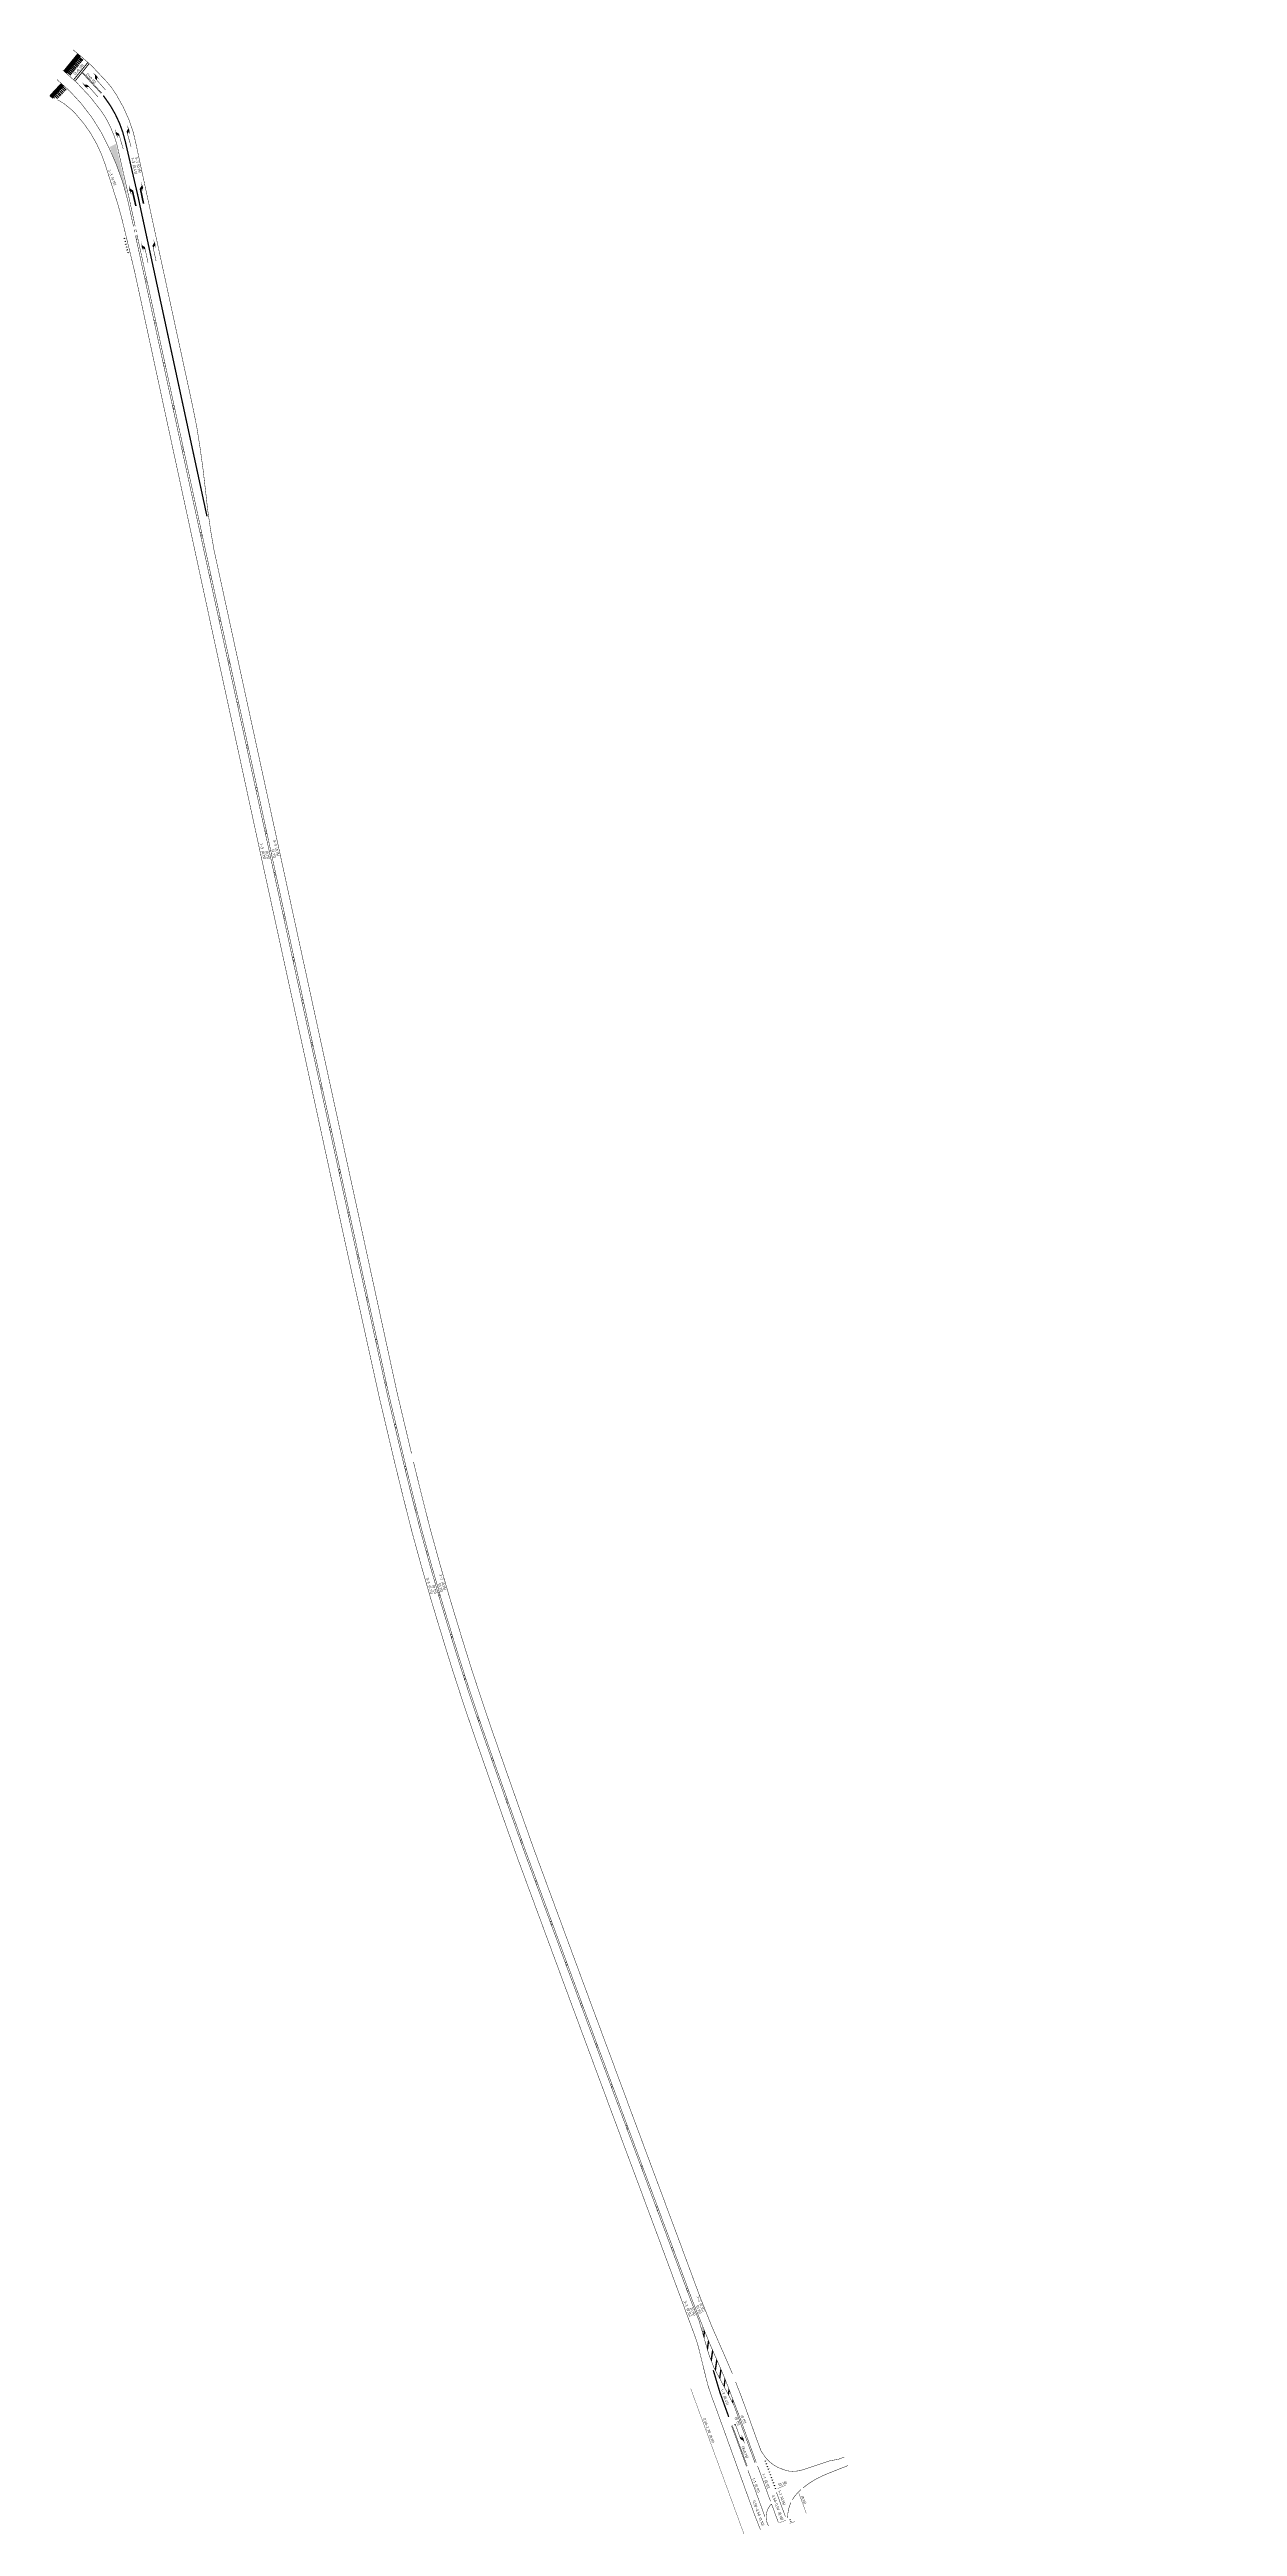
# Model space of a CAD drawing. Extents: x 144329 to 146521, y 457392 to 463356.
# Drawn here: x 144329 to 144738, y 462505 to 463356 of the extents above; entities that cross this region are included whole.
import ezdxf

# ---------------------------------------------------------------- set-up
doc = ezdxf.new("R2010")
doc.units = 0
doc.header["$LTSCALE"] = 4
doc.header["$MEASUREMENT"] = 0
for name, pattern in [('030270', [0.75, 0.0675, -0.6825]), ('050050', [0.25, 0.1175, -0.1325]), ('11', [0.5, 0.25, -0.25]), ('13', [1, 0.25, -0.75]), ('33', [1.5, 0.75, -0.75])]:
    doc.linetypes.add(name, pattern=pattern)
doc.layers.get('0').update_dxf_attribs({"linetype": 'CONTINUOUS'})
for name, color, linetype in [('TM-BORD-TEKST-ROOD', 10, 'CONTINUOUS'), ('TM-BORD-WIT', 255, 'CONTINUOUS'), ('TM-BORD-ZWART', 250, 'CONTINUOUS'), ('TM-L_03-27_10', 7, '030270'), ('TM-L_05-05_10', 7, '050050'), ('TM-L_1-1_15', 7, '11'), ('TM-L_1-3_45', 7, '13'), ('TM-L_3-3_15', 7, '33'), ('TM-L_C_10', 7, 'CONTINUOUS'), ('TM-L_C_15', 7, 'CONTINUOUS'), ('TM-L_C_20', 7, 'CONTINUOUS'), ('TM-L_C_30', 7, 'CONTINUOUS'), ('TM-PIJL', 7, 'CONTINUOUS'), ('TM-SYMBOOL', 7, 'CONTINUOUS'), ('Tm-symbool-lijnen', 7, 'CONTINUOUS'), ('TM-T025TEKST', 7, 'CONTINUOUS'), ('WEGMT04', 3, 'CONTINUOUS')]:
    doc.layers.add(name, color=color, linetype=linetype)
doc.styles.add('ISO', font='ISO')

# ---------------------------------------------------------------- blocks, each defined once
blk = doc.blocks.new('S061')
at = {"color": 0, "linetype": 'Continuous'}
for p, q in [((-0.5, 0), (0.5, 0)), ((0, -0.5), (0, 0.5))]:
    blk.add_line(p, q, dxfattribs=at)

msp = doc.modelspace()

# ---------------------------------------------------------------- hatches: boundary and pattern name
at = {"layer": 'TM-BORD-WIT'}
h = msp.add_hatch(color=256, dxfattribs=at)
edge = h.paths.add_edge_path()
edge.add_arc((144359.18, 463292.41), 0.075, -77.74756, 282.25244)
h = msp.add_hatch(color=256, dxfattribs=at)
edge = h.paths.add_edge_path()
edge.add_arc((144362.33, 463277.76), 0.075, -77.74756, 282.25244)
h = msp.add_hatch(color=256, dxfattribs=at)
edge = h.paths.add_edge_path()
edge.add_arc((144365.5, 463263.35), 0.075, -77.74756, 282.25244)
h = msp.add_hatch(color=256, dxfattribs=at)
edge = h.paths.add_edge_path()
edge.add_arc((144368.67, 463248.75), 0.075, -77.74756, 282.25244)
h = msp.add_hatch(color=256, dxfattribs=at)
edge = h.paths.add_edge_path()
edge.add_arc((144371.84, 463234.14), 0.075, -77.74756, 282.25244)
h = msp.add_hatch(color=256, dxfattribs=at)
edge = h.paths.add_edge_path()
edge.add_arc((144375.02, 463219.54), 0.075, -77.74756, 282.25244)
h = msp.add_hatch(color=256, dxfattribs=at)
edge = h.paths.add_edge_path()
edge.add_arc((144381.36, 463190.33), 0.075, -77.74756, 282.25244)
h = msp.add_hatch(color=256, dxfattribs=at)
edge = h.paths.add_edge_path()
edge.add_arc((144384.54, 463175.72), 0.075, -77.74756, 282.25244)
h = msp.add_hatch(color=256, dxfattribs=at)
edge = h.paths.add_edge_path()
edge.add_arc((144387.71, 463161.12), 0.075, -77.74756, 282.25244)
h = msp.add_hatch(color=256, dxfattribs=at)
edge = h.paths.add_edge_path()
edge.add_arc((144390.88, 463146.51), 0.075, -77.74756, 282.25244)
h = msp.add_hatch(color=256, dxfattribs=at)
edge = h.paths.add_edge_path()
edge.add_arc((144394.06, 463131.91), 0.075, -77.74756, 282.25244)
h = msp.add_hatch(color=256, dxfattribs=at)
edge = h.paths.add_edge_path()
edge.add_arc((144397.23, 463117.3), 0.075, -77.74756, 282.25244)
h = msp.add_hatch(color=256, dxfattribs=at)
edge = h.paths.add_edge_path()
edge.add_arc((144400.4, 463102.7), 0.075, -77.74756, 282.25244)
h = msp.add_hatch(color=256, dxfattribs=at)
edge = h.paths.add_edge_path()
edge.add_arc((144403.58, 463088.09), 0.075, -77.74756, 282.25244)
h = msp.add_hatch(color=256, dxfattribs=at)
edge = h.paths.add_edge_path()
edge.add_arc((144406.75, 463073.49), 0.075, -77.74756, 282.25244)
h = msp.add_hatch(color=256, dxfattribs=at)
edge = h.paths.add_edge_path()
edge.add_arc((144409.92, 463058.88), 0.075, -77.74756, 282.25244)
h = msp.add_hatch(color=256, dxfattribs=at)
edge = h.paths.add_edge_path()
edge.add_arc((144413.1, 463044.28), 0.075, -77.74756, 282.25244)
h = msp.add_hatch(color=256, dxfattribs=at)
edge = h.paths.add_edge_path()
edge.add_arc((144416.27, 463029.67), 0.075, -77.74756, 282.25244)
h = msp.add_hatch(color=256, dxfattribs=at)
edge = h.paths.add_edge_path()
edge.add_arc((144419.44, 463015.07), 0.075, -77.74756, 282.25244)
h = msp.add_hatch(color=256, dxfattribs=at)
edge = h.paths.add_edge_path()
edge.add_arc((144422.62, 463000.46), 0.075, -77.74756, 282.25244)
h = msp.add_hatch(color=256, dxfattribs=at)
edge = h.paths.add_edge_path()
edge.add_arc((144425.79, 462985.86), 0.075, -77.74756, 282.25244)
h = msp.add_hatch(color=256, dxfattribs=at)
edge = h.paths.add_edge_path()
edge.add_arc((144428.96, 462971.25), 0.075, -77.74756, 282.25244)
h = msp.add_hatch(color=256, dxfattribs=at)
edge = h.paths.add_edge_path()
edge.add_arc((144432.13, 462956.65), 0.075, -77.74756, 282.25244)
h = msp.add_hatch(color=256, dxfattribs=at)
edge = h.paths.add_edge_path()
edge.add_arc((144435.31, 462942.04), 0.075, -77.74756, 282.25244)
h = msp.add_hatch(color=256, dxfattribs=at)
edge = h.paths.add_edge_path()
edge.add_arc((144438.48, 462927.44), 0.075, -77.74756, 282.25244)
h = msp.add_hatch(color=256, dxfattribs=at)
edge = h.paths.add_edge_path()
edge.add_arc((144441.65, 462912.83), 0.075, -77.74756, 282.25244)
h = msp.add_hatch(color=256, dxfattribs=at)
edge = h.paths.add_edge_path()
edge.add_arc((144444.83, 462898.23), 0.075, -77.74756, 282.25244)
h = msp.add_hatch(color=256, dxfattribs=at)
edge = h.paths.add_edge_path()
edge.add_arc((144448.19, 462883.67), 0.075, -77.74756, 282.25244)
h = msp.add_hatch(color=256, dxfattribs=at)
edge = h.paths.add_edge_path()
edge.add_arc((144451.66, 462869.13), 0.075, -77.74756, 282.25244)
h = msp.add_hatch(color=256, dxfattribs=at)
edge = h.paths.add_edge_path()
edge.add_arc((144455.25, 462854.62), 0.075, -77.74756, 282.25244)
h = msp.add_hatch(color=256, dxfattribs=at)
edge = h.paths.add_edge_path()
edge.add_arc((144459.06, 462840.17), 0.075, -77.74756, 282.25244)
h = msp.add_hatch(color=256, dxfattribs=at)
edge = h.paths.add_edge_path()
edge.add_arc((144463.15, 462825.8), 0.075, -77.74756, 282.25244)
h = msp.add_hatch(color=256, dxfattribs=at)
edge = h.paths.add_edge_path()
edge.add_arc((144467.46, 462811.49), 0.075, -77.74756, 282.25244)
h = msp.add_hatch(color=256, dxfattribs=at)
edge = h.paths.add_edge_path()
edge.add_arc((144471.93, 462797.22), 0.075, -77.74756, 282.25244)
h = msp.add_hatch(color=256, dxfattribs=at)
edge = h.paths.add_edge_path()
edge.add_arc((144476.62, 462783.03), 0.075, -77.74756, 282.25244)
h = msp.add_hatch(color=256, dxfattribs=at)
edge = h.paths.add_edge_path()
edge.add_arc((144481.52, 462768.91), 0.075, -77.74756, 282.25244)
h = msp.add_hatch(color=256, dxfattribs=at)
edge = h.paths.add_edge_path()
edge.add_arc((144486.47, 462754.81), 0.075, -77.74756, 282.25244)
h = msp.add_hatch(color=256, dxfattribs=at)
edge = h.paths.add_edge_path()
edge.add_arc((144491.46, 462740.72), 0.075, -77.74756, 282.25244)
h = msp.add_hatch(color=256, dxfattribs=at)
edge = h.paths.add_edge_path()
edge.add_arc((144496.59, 462726.69), 0.075, -77.74756, 282.25244)
h = msp.add_hatch(color=256, dxfattribs=at)
edge = h.paths.add_edge_path()
edge.add_arc((144501.77, 462712.67), 0.075, -77.74756, 282.25244)
h = msp.add_hatch(color=256, dxfattribs=at)
edge = h.paths.add_edge_path()
edge.add_arc((144506.96, 462698.65), 0.075, -77.74756, 282.25244)
h = msp.add_hatch(color=256, dxfattribs=at)
edge = h.paths.add_edge_path()
edge.add_arc((144512.14, 462684.63), 0.075, -77.74756, 282.25244)
h = msp.add_hatch(color=256, dxfattribs=at)
edge = h.paths.add_edge_path()
edge.add_arc((144517.34, 462670.62), 0.075, -77.74756, 282.25244)
h = msp.add_hatch(color=256, dxfattribs=at)
edge = h.paths.add_edge_path()
edge.add_arc((144522.55, 462656.61), 0.075, -77.74756, 282.25244)
h = msp.add_hatch(color=256, dxfattribs=at)
edge = h.paths.add_edge_path()
edge.add_arc((144527.76, 462642.6), 0.075, -77.74756, 282.25244)
h = msp.add_hatch(color=256, dxfattribs=at)
edge = h.paths.add_edge_path()
edge.add_arc((144532.98, 462628.6), 0.075, -77.74756, 282.25244)
h = msp.add_hatch(color=256, dxfattribs=at)
edge = h.paths.add_edge_path()
edge.add_arc((144538.2, 462614.59), 0.075, -77.74756, 282.25244)
h = msp.add_hatch(color=256, dxfattribs=at)
edge = h.paths.add_edge_path()
edge.add_arc((144543.42, 462600.59), 0.075, -77.74756, 282.25244)
h = msp.add_hatch(color=256, dxfattribs=at)
edge = h.paths.add_edge_path()
edge.add_arc((144548.61, 462586.57), 0.075, -77.74756, 282.25244)
h = msp.add_hatch(color=256, dxfattribs=at)
edge = h.paths.add_edge_path()
edge.add_arc((144553.8, 462572.93), 0.075, -77.74756, 282.25244)
at = {"layer": 'TM-BORD-ZWART'}
h = msp.add_hatch(color=256, dxfattribs=at)
edge = h.paths.add_edge_path()
edge.add_arc((144359.18, 463292.41), 0.155, -77.74756, 282.25244)
edge = h.paths.add_edge_path(flags=16)
edge.add_arc((144359.18, 463292.41), 0.075, -77.74756, 282.25244)
h = msp.add_hatch(color=256, dxfattribs=at)
edge = h.paths.add_edge_path()
edge.add_arc((144362.33, 463277.76), 0.155, -77.74756, 282.25244)
edge = h.paths.add_edge_path(flags=16)
edge.add_arc((144362.33, 463277.76), 0.075, -77.74756, 282.25244)
h = msp.add_hatch(color=256, dxfattribs=at)
edge = h.paths.add_edge_path()
edge.add_arc((144365.5, 463263.35), 0.155, -77.74756, 282.25244)
edge = h.paths.add_edge_path(flags=16)
edge.add_arc((144365.5, 463263.35), 0.075, -77.74756, 282.25244)
h = msp.add_hatch(color=256, dxfattribs=at)
edge = h.paths.add_edge_path()
edge.add_arc((144368.67, 463248.75), 0.155, -77.74756, 282.25244)
edge = h.paths.add_edge_path(flags=16)
edge.add_arc((144368.67, 463248.75), 0.075, -77.74756, 282.25244)
h = msp.add_hatch(color=256, dxfattribs=at)
edge = h.paths.add_edge_path()
edge.add_arc((144371.84, 463234.14), 0.155, -77.74756, 282.25244)
edge = h.paths.add_edge_path(flags=16)
edge.add_arc((144371.84, 463234.14), 0.075, -77.74756, 282.25244)
h = msp.add_hatch(color=256, dxfattribs=at)
edge = h.paths.add_edge_path()
edge.add_arc((144375.02, 463219.54), 0.155, -77.74756, 282.25244)
edge = h.paths.add_edge_path(flags=16)
edge.add_arc((144375.02, 463219.54), 0.075, -77.74756, 282.25244)
h = msp.add_hatch(color=256, dxfattribs=at)
edge = h.paths.add_edge_path()
edge.add_arc((144381.36, 463190.33), 0.155, -77.74756, 282.25244)
edge = h.paths.add_edge_path(flags=16)
edge.add_arc((144381.36, 463190.33), 0.075, -77.74756, 282.25244)
h = msp.add_hatch(color=256, dxfattribs=at)
edge = h.paths.add_edge_path()
edge.add_arc((144384.54, 463175.72), 0.155, -77.74756, 282.25244)
edge = h.paths.add_edge_path(flags=16)
edge.add_arc((144384.54, 463175.72), 0.075, -77.74756, 282.25244)
h = msp.add_hatch(color=256, dxfattribs=at)
edge = h.paths.add_edge_path()
edge.add_arc((144387.71, 463161.12), 0.155, -77.74756, 282.25244)
edge = h.paths.add_edge_path(flags=16)
edge.add_arc((144387.71, 463161.12), 0.075, -77.74756, 282.25244)
h = msp.add_hatch(color=256, dxfattribs=at)
edge = h.paths.add_edge_path()
edge.add_arc((144390.88, 463146.51), 0.155, -77.74756, 282.25244)
edge = h.paths.add_edge_path(flags=16)
edge.add_arc((144390.88, 463146.51), 0.075, -77.74756, 282.25244)
h = msp.add_hatch(color=256, dxfattribs=at)
edge = h.paths.add_edge_path()
edge.add_arc((144394.06, 463131.91), 0.155, -77.74756, 282.25244)
edge = h.paths.add_edge_path(flags=16)
edge.add_arc((144394.06, 463131.91), 0.075, -77.74756, 282.25244)
h = msp.add_hatch(color=256, dxfattribs=at)
edge = h.paths.add_edge_path()
edge.add_arc((144397.23, 463117.3), 0.155, -77.74756, 282.25244)
edge = h.paths.add_edge_path(flags=16)
edge.add_arc((144397.23, 463117.3), 0.075, -77.74756, 282.25244)
h = msp.add_hatch(color=256, dxfattribs=at)
edge = h.paths.add_edge_path()
edge.add_arc((144400.4, 463102.7), 0.155, -77.74756, 282.25244)
edge = h.paths.add_edge_path(flags=16)
edge.add_arc((144400.4, 463102.7), 0.075, -77.74756, 282.25244)
h = msp.add_hatch(color=256, dxfattribs=at)
edge = h.paths.add_edge_path()
edge.add_arc((144403.58, 463088.09), 0.155, -77.74756, 282.25244)
edge = h.paths.add_edge_path(flags=16)
edge.add_arc((144403.58, 463088.09), 0.075, -77.74756, 282.25244)
h = msp.add_hatch(color=256, dxfattribs=at)
edge = h.paths.add_edge_path()
edge.add_arc((144406.75, 463073.49), 0.155, -77.74756, 282.25244)
edge = h.paths.add_edge_path(flags=16)
edge.add_arc((144406.75, 463073.49), 0.075, -77.74756, 282.25244)
h = msp.add_hatch(color=256, dxfattribs=at)
edge = h.paths.add_edge_path()
edge.add_arc((144409.92, 463058.88), 0.155, -77.74756, 282.25244)
edge = h.paths.add_edge_path(flags=16)
edge.add_arc((144409.92, 463058.88), 0.075, -77.74756, 282.25244)
h = msp.add_hatch(color=256, dxfattribs=at)
edge = h.paths.add_edge_path()
edge.add_arc((144413.1, 463044.28), 0.155, -77.74756, 282.25244)
edge = h.paths.add_edge_path(flags=16)
edge.add_arc((144413.1, 463044.28), 0.075, -77.74756, 282.25244)
h = msp.add_hatch(color=256, dxfattribs=at)
edge = h.paths.add_edge_path()
edge.add_arc((144416.27, 463029.67), 0.155, -77.74756, 282.25244)
edge = h.paths.add_edge_path(flags=16)
edge.add_arc((144416.27, 463029.67), 0.075, -77.74756, 282.25244)
h = msp.add_hatch(color=256, dxfattribs=at)
edge = h.paths.add_edge_path()
edge.add_arc((144419.44, 463015.07), 0.155, -77.74756, 282.25244)
edge = h.paths.add_edge_path(flags=16)
edge.add_arc((144419.44, 463015.07), 0.075, -77.74756, 282.25244)
h = msp.add_hatch(color=256, dxfattribs=at)
edge = h.paths.add_edge_path()
edge.add_arc((144422.62, 463000.46), 0.155, -77.74756, 282.25244)
edge = h.paths.add_edge_path(flags=16)
edge.add_arc((144422.62, 463000.46), 0.075, -77.74756, 282.25244)
h = msp.add_hatch(color=256, dxfattribs=at)
edge = h.paths.add_edge_path()
edge.add_arc((144425.79, 462985.86), 0.155, -77.74756, 282.25244)
edge = h.paths.add_edge_path(flags=16)
edge.add_arc((144425.79, 462985.86), 0.075, -77.74756, 282.25244)
h = msp.add_hatch(color=256, dxfattribs=at)
edge = h.paths.add_edge_path()
edge.add_arc((144428.96, 462971.25), 0.155, -77.74756, 282.25244)
edge = h.paths.add_edge_path(flags=16)
edge.add_arc((144428.96, 462971.25), 0.075, -77.74756, 282.25244)
h = msp.add_hatch(color=256, dxfattribs=at)
edge = h.paths.add_edge_path()
edge.add_arc((144432.13, 462956.65), 0.155, -77.74756, 282.25244)
edge = h.paths.add_edge_path(flags=16)
edge.add_arc((144432.13, 462956.65), 0.075, -77.74756, 282.25244)
h = msp.add_hatch(color=256, dxfattribs=at)
edge = h.paths.add_edge_path()
edge.add_arc((144435.31, 462942.04), 0.155, -77.74756, 282.25244)
edge = h.paths.add_edge_path(flags=16)
edge.add_arc((144435.31, 462942.04), 0.075, -77.74756, 282.25244)
h = msp.add_hatch(color=256, dxfattribs=at)
edge = h.paths.add_edge_path()
edge.add_arc((144438.48, 462927.44), 0.155, -77.74756, 282.25244)
edge = h.paths.add_edge_path(flags=16)
edge.add_arc((144438.48, 462927.44), 0.075, -77.74756, 282.25244)
h = msp.add_hatch(color=256, dxfattribs=at)
edge = h.paths.add_edge_path()
edge.add_arc((144441.65, 462912.83), 0.155, -77.74756, 282.25244)
edge = h.paths.add_edge_path(flags=16)
edge.add_arc((144441.65, 462912.83), 0.075, -77.74756, 282.25244)
h = msp.add_hatch(color=256, dxfattribs=at)
edge = h.paths.add_edge_path()
edge.add_arc((144444.83, 462898.23), 0.155, -77.74756, 282.25244)
edge = h.paths.add_edge_path(flags=16)
edge.add_arc((144444.83, 462898.23), 0.075, -77.74756, 282.25244)
h = msp.add_hatch(color=256, dxfattribs=at)
edge = h.paths.add_edge_path()
edge.add_arc((144448.19, 462883.67), 0.155, -77.74756, 282.25244)
edge = h.paths.add_edge_path(flags=16)
edge.add_arc((144448.19, 462883.67), 0.075, -77.74756, 282.25244)
h = msp.add_hatch(color=256, dxfattribs=at)
edge = h.paths.add_edge_path()
edge.add_arc((144451.66, 462869.13), 0.155, -77.74756, 282.25244)
edge = h.paths.add_edge_path(flags=16)
edge.add_arc((144451.66, 462869.13), 0.075, -77.74756, 282.25244)
h = msp.add_hatch(color=256, dxfattribs=at)
edge = h.paths.add_edge_path()
edge.add_arc((144455.25, 462854.62), 0.155, -77.74756, 282.25244)
edge = h.paths.add_edge_path(flags=16)
edge.add_arc((144455.25, 462854.62), 0.075, -77.74756, 282.25244)
h = msp.add_hatch(color=256, dxfattribs=at)
edge = h.paths.add_edge_path()
edge.add_arc((144459.06, 462840.17), 0.155, -77.74756, 282.25244)
edge = h.paths.add_edge_path(flags=16)
edge.add_arc((144459.06, 462840.17), 0.075, -77.74756, 282.25244)
h = msp.add_hatch(color=256, dxfattribs=at)
edge = h.paths.add_edge_path()
edge.add_arc((144463.15, 462825.8), 0.155, -77.74756, 282.25244)
edge = h.paths.add_edge_path(flags=16)
edge.add_arc((144463.15, 462825.8), 0.075, -77.74756, 282.25244)
h = msp.add_hatch(color=256, dxfattribs=at)
edge = h.paths.add_edge_path()
edge.add_arc((144467.46, 462811.49), 0.155, -77.74756, 282.25244)
edge = h.paths.add_edge_path(flags=16)
edge.add_arc((144467.46, 462811.49), 0.075, -77.74756, 282.25244)
h = msp.add_hatch(color=256, dxfattribs=at)
edge = h.paths.add_edge_path()
edge.add_arc((144471.93, 462797.22), 0.155, -77.74756, 282.25244)
edge = h.paths.add_edge_path(flags=16)
edge.add_arc((144471.93, 462797.22), 0.075, -77.74756, 282.25244)
h = msp.add_hatch(color=256, dxfattribs=at)
edge = h.paths.add_edge_path()
edge.add_arc((144476.62, 462783.03), 0.155, -77.74756, 282.25244)
edge = h.paths.add_edge_path(flags=16)
edge.add_arc((144476.62, 462783.03), 0.075, -77.74756, 282.25244)
h = msp.add_hatch(color=256, dxfattribs=at)
edge = h.paths.add_edge_path()
edge.add_arc((144481.52, 462768.91), 0.155, -77.74756, 282.25244)
edge = h.paths.add_edge_path(flags=16)
edge.add_arc((144481.52, 462768.91), 0.075, -77.74756, 282.25244)
h = msp.add_hatch(color=256, dxfattribs=at)
edge = h.paths.add_edge_path()
edge.add_arc((144486.47, 462754.81), 0.155, -77.74756, 282.25244)
edge = h.paths.add_edge_path(flags=16)
edge.add_arc((144486.47, 462754.81), 0.075, -77.74756, 282.25244)
h = msp.add_hatch(color=256, dxfattribs=at)
edge = h.paths.add_edge_path()
edge.add_arc((144491.46, 462740.72), 0.155, -77.74756, 282.25244)
edge = h.paths.add_edge_path(flags=16)
edge.add_arc((144491.46, 462740.72), 0.075, -77.74756, 282.25244)
h = msp.add_hatch(color=256, dxfattribs=at)
edge = h.paths.add_edge_path()
edge.add_arc((144496.59, 462726.69), 0.155, -77.74756, 282.25244)
edge = h.paths.add_edge_path(flags=16)
edge.add_arc((144496.59, 462726.69), 0.075, -77.74756, 282.25244)
h = msp.add_hatch(color=256, dxfattribs=at)
edge = h.paths.add_edge_path()
edge.add_arc((144501.77, 462712.67), 0.155, -77.74756, 282.25244)
edge = h.paths.add_edge_path(flags=16)
edge.add_arc((144501.77, 462712.67), 0.075, -77.74756, 282.25244)
h = msp.add_hatch(color=256, dxfattribs=at)
edge = h.paths.add_edge_path()
edge.add_arc((144506.96, 462698.65), 0.155, -77.74756, 282.25244)
edge = h.paths.add_edge_path(flags=16)
edge.add_arc((144506.96, 462698.65), 0.075, -77.74756, 282.25244)
h = msp.add_hatch(color=256, dxfattribs=at)
edge = h.paths.add_edge_path()
edge.add_arc((144512.14, 462684.63), 0.155, -77.74756, 282.25244)
edge = h.paths.add_edge_path(flags=16)
edge.add_arc((144512.14, 462684.63), 0.075, -77.74756, 282.25244)
h = msp.add_hatch(color=256, dxfattribs=at)
edge = h.paths.add_edge_path()
edge.add_arc((144517.34, 462670.62), 0.155, -77.74756, 282.25244)
edge = h.paths.add_edge_path(flags=16)
edge.add_arc((144517.34, 462670.62), 0.075, -77.74756, 282.25244)
h = msp.add_hatch(color=256, dxfattribs=at)
edge = h.paths.add_edge_path()
edge.add_arc((144522.55, 462656.61), 0.155, -77.74756, 282.25244)
edge = h.paths.add_edge_path(flags=16)
edge.add_arc((144522.55, 462656.61), 0.075, -77.74756, 282.25244)
h = msp.add_hatch(color=256, dxfattribs=at)
edge = h.paths.add_edge_path()
edge.add_arc((144527.76, 462642.6), 0.155, -77.74756, 282.25244)
edge = h.paths.add_edge_path(flags=16)
edge.add_arc((144527.76, 462642.6), 0.075, -77.74756, 282.25244)
h = msp.add_hatch(color=256, dxfattribs=at)
edge = h.paths.add_edge_path()
edge.add_arc((144532.98, 462628.6), 0.155, -77.74756, 282.25244)
edge = h.paths.add_edge_path(flags=16)
edge.add_arc((144532.98, 462628.6), 0.075, -77.74756, 282.25244)
h = msp.add_hatch(color=256, dxfattribs=at)
edge = h.paths.add_edge_path()
edge.add_arc((144538.2, 462614.59), 0.155, -77.74756, 282.25244)
edge = h.paths.add_edge_path(flags=16)
edge.add_arc((144538.2, 462614.59), 0.075, -77.74756, 282.25244)
h = msp.add_hatch(color=256, dxfattribs=at)
edge = h.paths.add_edge_path()
edge.add_arc((144543.42, 462600.59), 0.155, -77.74756, 282.25244)
edge = h.paths.add_edge_path(flags=16)
edge.add_arc((144543.42, 462600.59), 0.075, -77.74756, 282.25244)
h = msp.add_hatch(color=256, dxfattribs=at)
edge = h.paths.add_edge_path()
edge.add_arc((144548.61, 462586.57), 0.155, -77.74756, 282.25244)
edge = h.paths.add_edge_path(flags=16)
edge.add_arc((144548.61, 462586.57), 0.075, -77.74756, 282.25244)
h = msp.add_hatch(color=256, dxfattribs=at)
edge = h.paths.add_edge_path()
edge.add_arc((144553.8, 462572.93), 0.155, -77.74756, 282.25244)
edge = h.paths.add_edge_path(flags=16)
edge.add_arc((144553.8, 462572.93), 0.075, -77.74756, 282.25244)
at = {"layer": 'TM-PIJL'}
for points in [[(144345.88, 463340.17), (144342.83, 463343.61), (144341.98, 463343.66), (144342.78, 463342.76), (144341.42, 463343.83), (144340.45, 463345.38), (144341.32, 463344.41), (144342.38, 463344.34), (144346, 463340.27)], [(144348.64, 463342.62), (144345.59, 463346.06), (144345.65, 463346.91), (144346.44, 463346.01), (144345.54, 463347.48), (144344.12, 463348.63), (144344.98, 463347.66), (144344.92, 463346.6), (144348.53, 463342.52)], [(144354.58, 463322.3), (144353.29, 463326.72), (144352.54, 463327.12), (144352.88, 463325.97), (144352.11, 463327.52), (144351.9, 463329.33), (144352.26, 463328.08), (144353.19, 463327.57), (144354.73, 463322.34)], [(144357.43, 463323.1), (144356.19, 463327.53), (144356.6, 463328.27), (144356.93, 463327.12), (144356.76, 463328.84), (144355.98, 463330.49), (144356.33, 463329.24), (144355.81, 463328.31), (144357.29, 463323.06)], [(144358.89, 463302.78), (144357.91, 463307.27), (144357.2, 463307.73), (144357.45, 463306.56), (144356.8, 463308.16), (144356.71, 463309.98), (144356.99, 463308.71), (144357.88, 463308.14), (144359.04, 463302.81)], [(144358.93, 463302.74), (144357.95, 463307.24), (144357.24, 463307.7), (144357.5, 463306.53), (144356.84, 463308.12), (144356.75, 463309.95), (144357.03, 463308.68), (144357.92, 463308.1), (144359.08, 463302.77)], [(144361.75, 463303.54), (144360.78, 463308.03), (144361.24, 463308.75), (144361.49, 463307.57), (144361.43, 463309.3), (144360.75, 463310.99), (144361.03, 463309.72), (144360.45, 463308.83), (144361.6, 463303.5)], [(144361.77, 463303.51), (144360.8, 463308.01), (144361.26, 463308.72), (144361.51, 463307.55), (144361.45, 463309.27), (144360.77, 463310.97), (144361.05, 463309.7), (144360.47, 463308.81), (144361.63, 463303.48)], [(144363.12, 463283.2), (144362.15, 463287.69), (144361.43, 463288.15), (144361.69, 463286.98), (144361.03, 463288.58), (144360.94, 463290.4), (144361.22, 463289.13), (144362.11, 463288.56), (144363.27, 463283.23)], [(144366.02, 463283.83), (144365.05, 463288.33), (144365.51, 463289.04), (144365.76, 463287.87), (144365.69, 463289.59), (144365.02, 463291.29), (144365.29, 463290.02), (144364.72, 463289.13), (144365.87, 463283.8)], [(144565.27, 462539.84), (144566.85, 462535.52), (144567.62, 462535.16), (144567.21, 462536.29), (144568.08, 462534.79), (144568.41, 462533), (144567.97, 462534.22), (144567.01, 462534.67), (144565.13, 462539.79)]]:
    msp.add_hatch(color=256, dxfattribs=at).paths.add_polyline_path(points)
at = {"layer": 'TM-SYMBOOL'}
h = msp.add_hatch(color=256, dxfattribs=at)
edge = h.paths.add_edge_path()
edge.add_line((144356.27, 463305.78), (144352.13, 463324.01))
edge.add_line((144352.13, 463324.01), (144349.98, 463322.98))
edge.add_arc((144264.12, 463281.79), 95.23, 14.58893, 25.62451, ccw=False)
for points in [[(144355.39, 463291.3), (144355.27, 463291.79), (144354.68, 463291.39)], [(144355.62, 463290.33), (144355.51, 463290.82), (144354.92, 463290.42)], [(144355.86, 463289.36), (144355.74, 463289.85), (144355.15, 463289.45)], [(144356.09, 463288.39), (144355.98, 463288.87), (144355.39, 463288.47)], [(144356.33, 463287.41), (144356.21, 463287.9), (144355.62, 463287.5)], [(144356.56, 463286.44), (144356.45, 463286.93), (144355.86, 463286.53)], [(144554.78, 462571.54), (144554.37, 462572.54), (144554.18, 462570.46), (144554.56, 462569.14)], [(144556.2, 462568.08), (144555.83, 462568.98), (144555.42, 462566.22), (144555.75, 462565.07)], [(144557.62, 462564.8), (144557.24, 462565.66), (144556.72, 462562.22), (144557.09, 462561.29)], [(144559.04, 462561.54), (144558.67, 462562.4), (144558.13, 462558.79), (144558.52, 462558.06)], [(144560.47, 462558.26), (144560.1, 462559.14), (144559.63, 462556), (144559.66, 462555.93), (144560.02, 462555.25)], [(144561.88, 462554.87), (144561.55, 462555.73), (144561.52, 462555.81), (144561.12, 462553.15), (144561.24, 462552.93), (144561.52, 462552.41)], [(144563.26, 462551.31), (144563.09, 462551.76), (144562.9, 462552.25), (144562.62, 462550.38), (144562.9, 462549.87), (144563.01, 462549.64)], [(144564.6, 462547.8), (144564.24, 462548.75), (144564.07, 462547.6), (144564.46, 462546.84)], [(144575.24, 462527.34), (144575.41, 462526.87), (144575.95, 462527.33)], [(144575.59, 462526.4), (144575.76, 462525.93), (144576.3, 462526.4)], [(144575.93, 462525.46), (144576.11, 462524.99), (144576.65, 462525.46)], [(144576.28, 462524.52), (144576.45, 462524.05), (144576.99, 462524.52)], [(144576.63, 462523.59), (144576.8, 462523.12), (144577.34, 462523.58)], [(144576.97, 462522.65), (144577.15, 462522.18), (144577.69, 462522.64)], [(144577.32, 462521.71), (144577.49, 462521.24), (144578.03, 462521.71)], [(144577.67, 462520.77), (144577.84, 462520.3), (144578.38, 462520.77)], [(144578.01, 462519.83), (144578.19, 462519.36), (144578.72, 462519.83)], [(144578.36, 462518.9), (144578.53, 462518.43), (144579.07, 462518.89)], [(144578.7, 462517.96), (144578.88, 462517.49), (144579.42, 462517.95)], [(144583.99, 462506.75), (144583.86, 462507.23), (144584.37, 462507.12)], [(144584.18, 462506.05), (144584.05, 462506.53), (144584.56, 462506.41)]]:
    msp.add_hatch(color=256, dxfattribs=at).paths.add_polyline_path(points)

# ---------------------------------------------------------------- linework, layer by layer
at = {"layer": 'TM-L_03-27_10', "const_width": 0.1, "flags": 128}
msp.add_lwpolyline([(144737.89, 462077.43, 0.031823), (144722.85, 462104.35), (144695.72, 462150.35, -0.100662), (144691.65, 462160.5, -0.03144), (144689.74, 462180.58, 0.10701), (144687.57, 462192.72), (144681.44, 462207.85, 0.02372), (144678.55, 462214.05, -0.029711), (144675.62, 462220.24), (144669.88, 462234.47), (144664.33, 462248.31), (144663.33, 462250.81), (144657.67, 462265.07), (144648.67, 462287.63), (144640.18, 462309.32), (144628.97, 462339.55), (144619.97, 462364.01), (144578.92, 462476.12, 0.033202), (144575.37, 462484.12, -0.033202), (144571.83, 462492.12), (144549.89, 462552.05)], format="xyb", dxfattribs=at)
at = {"layer": 'TM-L_05-05_10', "const_width": 0.1, "flags": 128}
msp.add_lwpolyline([(144580.31, 462505.95), (144582.64, 462506.85)], dxfattribs=at)
at = {"layer": 'TM-L_1-1_15', "const_width": 0.15, "flags": 128}
for points in [[(144575.42, 462508), (144569.56, 462523.96)], [(144572.86, 462525.51), (144577.34, 462513.3)], [(144582.45, 462508.06), (144579.32, 462516.49)]]:
    msp.add_lwpolyline(points, dxfattribs=at)
msp.add_lwpolyline([(144587.79, 462517.35, 0.076112), (144584.77, 462513.82)], format="xyb", dxfattribs=at)
at = {"layer": 'TM-L_1-3_45', "const_width": 0.45, "flags": 128}
msp.add_lwpolyline([(144383.49, 463195.97), (144383.26, 463196.91), (144382.63, 463199.87), (144360.57, 463302.11), (144360.43, 463302.8), (144359.8, 463305.75), (144359.58, 463306.72), (144355.39, 463324.8, 0.107254), (144348.4, 463339.84), (144347.8, 463340.66)], format="xyb", dxfattribs=at)
msp.add_lwpolyline([(144562.95, 462542.35), (144559.91, 462550.77), (144557.64, 462558.39)], dxfattribs=at)
at = {"layer": 'TM-L_3-3_15', "const_width": 0.15, "flags": 128}
for points in [[(144337.38, 463356.42), (144339.66, 463354.54), (144341.96, 463352.53, -0.037359), (144345.44, 463349.16), (144348.89, 463345.51, -0.052534), (144352.4, 463340.75, -0.067627), (144358.09, 463328.11), (144358.43, 463326.74), (144359.1, 463323.79), (144362.84, 463306.42), (144378.18, 463235.48), (144378.85, 463232.28), (144379.45, 463229.27), (144380.03, 463226.24, -0.015225), (144382.92, 463205.26, 0.022161), (144385.9, 463184.34), (144448.42, 462896.65), (144449.08, 462893.7), (144453.84, 462873.65)], [(144573.83, 462503.61), (144571.7, 462509.05), (144558.71, 462544.96), (144556.96, 462549.69), (144555.92, 462552.79), (144555.19, 462555.57), (144552.57, 462566.18, 0.024543), (144551.24, 462570.36), (144538.33, 462605.14), (144538.16, 462605.6), (144536.95, 462608.85), (144525.86, 462638.58), (144511.88, 462676.19), (144510.62, 462679.59), (144509.83, 462681.69), (144509.52, 462682.54), (144509.44, 462682.75), (144507.91, 462686.9), (144506.96, 462689.46), (144490.03, 462735.26, -0.001922), (144475.38, 462776.83, -0.004982), (144469.58, 462794.14, -0.00096), (144468.5, 462797.48, -0.003404), (144464.79, 462809.38, -0.009817), (144454.07, 462846.39, -0.006249), (144444.93, 462883.75), (144443.24, 462890.87), (144442.81, 462892.66), (144442.16, 462895.62), (144431.12, 462945.69), (144417.07, 463010.44), (144401.63, 463081.14), (144388.91, 463139.79), (144388.26, 463142.78), (144387.6, 463145.76), (144386.96, 463148.76), (144358.55, 463280.29), (144354.18, 463298.36), (144353.38, 463301.25), (144352.71, 463303.66), (144348.5, 463316.84, 0.083115), (144341.31, 463330.8), (144339.08, 463333.42, 0.040356), (144337.03, 463335.66), (144334.37, 463337.85), (144332.08, 463339.22)], [(144574.09, 462530.6), (144573.05, 462533.36), (144571.98, 462536.28), (144570.07, 462541.64, 0.012289), (144565.31, 462554.39)]]:
    msp.add_lwpolyline(points, format="xyb", dxfattribs=at)
msp.add_lwpolyline([(144362.22, 463309.36), (144362.21, 463309.39)], dxfattribs=at)
at = {"layer": 'TM-L_3-3_15', "color": 1, "const_width": 0.15, "flags": 128}
msp.add_lwpolyline([(144454.52, 462870.73, 0.003821), (144460.19, 462848, 0.009813), (144470.84, 462811.24, 0.003409), (144474.53, 462799.41, 0.00096), (144475.61, 462796.09, 0.004981), (144481.36, 462778.91, 0.00192), (144495.98, 462737.43), (144512.9, 462691.66), (144513.85, 462689.1), (144515.38, 462684.95), (144515.46, 462684.74), (144515.77, 462683.9), (144516.55, 462681.79), (144517.82, 462678.39), (144531.79, 462640.79), (144542.88, 462611.06), (144544.1, 462607.81), (144544.27, 462607.35), (144553.13, 462583.46), (144557.07, 462573.61), (144559.23, 462568.67), (144560.95, 462564.74), (144562.67, 462560.81), (144564.22, 462557.19)], format="xyb", dxfattribs=at)
at = {"layer": 'TM-L_C_10', "const_width": 0.1, "flags": 128}
for points in [[(144579.78, 462517.75), (144582.59, 462518.85)], [(144589.61, 462509.23), (144587.52, 462514.93), (144587.04, 462516.23)], [(144583.88, 462505.72), (144585.76, 462506.42)]]:
    msp.add_lwpolyline(points, dxfattribs=at)
at = {"layer": 'TM-L_C_15', "const_width": 0.15, "flags": 128}
for points in [[(144358.14, 463295.92), (144356.21, 463304.66, 0.053218), (144349.66, 463322.95, 0.114567), (144331.85, 463346.19)], [(144358.71, 463295.98), (144356.82, 463304.81), (144352.47, 463323.9, 0.080764), (144347.26, 463335.16, 0.064314), (144333.8, 463349.48)], [(144554.18, 462570.46), (144552.71, 462575.54), (144549.96, 462582.24), (144541.08, 462606.16), (144540.91, 462606.62), (144539.7, 462609.87), (144528.61, 462639.6), (144514.63, 462677.21), (144513.37, 462680.61), (144512.58, 462682.72), (144512.27, 462683.56), (144512.19, 462683.77), (144510.66, 462687.92), (144509.71, 462690.48), (144492.79, 462736.26, -0.001921), (144478.15, 462777.8, -0.004982), (144472.37, 462795.04, -0.00096), (144471.3, 462798.37, -0.003406), (144467.59, 462810.24, -0.009815), (144456.9, 462847.14, -0.003824), (144451.21, 462869.93, 0.003824)], [(144451.7, 462870.05, 0.003823), (144457.39, 462847.26, 0.009815), (144468.07, 462810.39, 0.003407), (144471.77, 462798.53, 0.00096), (144472.85, 462795.19, 0.004982), (144478.62, 462777.96, 0.001921), (144493.26, 462736.44), (144510.18, 462690.65), (144511.13, 462688.09), (144512.66, 462683.95), (144512.74, 462683.73), (144513.05, 462682.89), (144513.84, 462680.78), (144515.1, 462677.38), (144529.07, 462639.78), (144540.17, 462610.05), (144541.38, 462606.8), (144541.55, 462606.34), (144550.43, 462582.42), (144554.37, 462572.54)], [(144602.74, 462528.58), (144600.48, 462527.74), (144597.9, 462527.33), (144588.67, 462524.26, -0.134962), (144582.83, 462523.89), (144580.49, 462524.73, -0.134379), (144575.38, 462528.71), (144574.09, 462530.6)], [(144603.95, 462525.63), (144597.14, 462522.93, 0.081302), (144588.51, 462517.97)], [(144580.02, 462506.06), (144577.65, 462512.47, 0.32804), (144576.62, 462504.86)], [(144584.34, 462512.97, 0.110936), (144583.22, 462507.71)]]:
    msp.add_lwpolyline(points, format="xyb", dxfattribs=at)
for points in [[(144347.09, 463341.34), (144340.55, 463348.44)], [(144340.72, 463348.65), (144347.28, 463341.53)], [(144358.21, 463295.57), (144358.14, 463295.91)], [(144358.64, 463293.61), (144358.43, 463294.59)], [(144358.78, 463295.69), (144358.71, 463295.98)], [(144359.2, 463293.73), (144358.99, 463294.71)], [(144445.84, 462892.47), (144445.16, 462895.53), (144358.85, 463292.63)], [(144446.33, 462892.64), (144445.4, 462896.82), (144359.41, 463292.76)], [(144451.21, 462869.93), (144445.84, 462892.47)], [(144446.33, 462892.64), (144451.7, 462870.05)], [(144554.18, 462570.46), (144556.16, 462563.66), (144557.91, 462559.2), (144559.66, 462555.93), (144561.24, 462552.93), (144562.9, 462549.87), (144564.81, 462546.15)], [(144566.67, 462542.37), (144563.09, 462551.76), (144561.55, 462555.73), (144559.9, 462559.61), (144558.17, 462563.52), (144556.44, 462567.49), (144554.37, 462572.54)], [(144564.81, 462546.15), (144572.01, 462526.49)], [(144569.04, 462525.36), (144563.9, 462539.34)], [(144569.3, 462525.46), (144564.16, 462539.44)], [(144566.67, 462542.37), (144572.43, 462526.64)]]:
    msp.add_lwpolyline(points, dxfattribs=at)
at = {"layer": 'TM-L_C_20', "const_width": 0.2}
for points in [[(144334.27, 463349.32), (144338.93, 463355.04)], [(144329.41, 463340.69), (144333.2, 463344.76)]]:
    msp.add_lwpolyline(points, dxfattribs=at)
at = {"layer": 'TM-L_C_30', "const_width": 0.3, "flags": 128}
for points in [[(144337.69, 463346.19), (144342.46, 463352.01)], [(144342.9, 463351.59), (144338.17, 463345.74)]]:
    msp.add_lwpolyline(points, dxfattribs=at)
at = {"layer": 'Tm-symbool-lijnen'}
for p, q in [((144338.14, 463353.92), (144339.1, 463353.13)), ((144338.33, 463354.15), (144340.42, 463352.45)), ((144338.52, 463354.38), (144339.49, 463353.59)), ((144338.71, 463354.61), (144340.79, 463352.88)), ((144338.9, 463354.85), (144339.86, 463354.04)), ((144334.38, 463349.3), (144335.35, 463348.51)), ((144334.57, 463349.53), (144336.65, 463347.8)), ((144334.75, 463349.75), (144335.71, 463348.97)), ((144334.94, 463349.99), (144337.01, 463348.29)), ((144335.13, 463350.22), (144336.09, 463349.43)), ((144335.32, 463350.45), (144337.4, 463348.75)), ((144335.5, 463350.69), (144336.47, 463349.9)), ((144335.69, 463350.92), (144337.77, 463349.19)), ((144335.87, 463351.14), (144336.83, 463350.36)), ((144336.06, 463351.37), (144338.14, 463349.68)), ((144336.25, 463351.6), (144337.21, 463350.82)), ((144336.44, 463351.84), (144338.52, 463350.14)), ((144336.63, 463352.07), (144337.6, 463351.28)), ((144336.82, 463352.3), (144338.91, 463350.6)), ((144337.01, 463352.53), (144337.98, 463351.74)), ((144337.2, 463352.77), (144339.28, 463351.04)), ((144337.38, 463352.99), (144338.34, 463352.21)), ((144337.57, 463353.22), (144339.64, 463351.53)), ((144337.76, 463353.45), (144338.72, 463352.67)), ((144337.95, 463353.68), (144340.03, 463351.99)), ((144329.56, 463340.71), (144330.48, 463339.86)), ((144329.77, 463340.93), (144330.97, 463339.79)), ((144329.96, 463341.14), (144330.87, 463340.29)), ((144330.17, 463341.36), (144332.02, 463339.63)), ((144330.37, 463341.58), (144331.28, 463340.73)), ((144330.58, 463341.8), (144332.54, 463339.96)), ((144330.78, 463342.02), (144331.69, 463341.17)), ((144330.98, 463342.24), (144332.96, 463340.4)), ((144331.19, 463342.45), (144332.1, 463341.6)), ((144331.39, 463342.67), (144333.35, 463340.81)), ((144331.59, 463342.88), (144332.49, 463342.04)), ((144331.79, 463343.1), (144333.75, 463341.28)), ((144332, 463343.32), (144332.9, 463342.47)), ((144332.2, 463343.54), (144334.17, 463341.71)), ((144332.41, 463343.76), (144333.32, 463342.91)), ((144332.61, 463343.98), (144334.58, 463342.14)), ((144332.81, 463344.2), (144333.73, 463343.35)), ((144333.02, 463344.42), (144334.98, 463342.55)), ((144333.22, 463344.64), (144334.13, 463343.77))]:
    msp.add_line(p, q, dxfattribs=at)
at = {"layer": 'WEGMT04', "lineweight": 35, "flags": 128}
for points in [[(144356.77, 463308.28), (144357.87, 463307.81), (144358.96, 463302.79)], [(144361.68, 463303.52), (144360.58, 463308.53), (144361.42, 463309.33)]]:
    msp.add_lwpolyline(points, dxfattribs=at)

# ---------------------------------------------------------------- block references
at = {"layer": 'WEGMT04', "lineweight": 35, "xscale": 0.2, "yscale": 0.2, "zscale": 0.2}
msp.add_blockref('S061', (144565.2, 462539.81), dxfattribs=at)

# ---------------------------------------------------------------- texts
at = {"layer": 'TM-BORD-TEKST-ROOD', "style": 'ISO'}
for p in [(144359.06, 463291.81), (144362.2, 463277.17), (144365.37, 463262.76), (144368.54, 463248.15), (144371.72, 463233.55), (144374.89, 463218.94), (144381.24, 463189.74), (144384.41, 463175.13), (144387.58, 463160.53), (144390.76, 463145.92), (144393.93, 463131.32), (144397.1, 463116.71), (144400.28, 463102.11), (144403.45, 463087.5), (144406.62, 463072.9), (144409.8, 463058.29), (144412.97, 463043.69), (144416.14, 463029.08), (144419.31, 463014.48), (144422.49, 462999.87), (144425.66, 462985.27), (144428.83, 462970.66), (144432.01, 462956.06), (144435.18, 462941.45), (144438.35, 462926.85), (144441.53, 462912.24), (144444.7, 462897.64), (144448.07, 462883.07), (144451.54, 462868.54), (144455.12, 462854.03), (144458.93, 462839.58), (144463.02, 462825.2), (144467.34, 462810.89), (144471.8, 462796.63), (144476.49, 462782.44), (144481.39, 462768.32), (144486.34, 462754.22), (144491.34, 462740.13), (144496.47, 462726.09), (144501.65, 462712.08), (144506.83, 462698.06), (144512.01, 462684.04), (144517.22, 462670.03), (144522.42, 462656.02), (144527.63, 462642.01), (144532.85, 462628.01), (144538.08, 462614), (144543.29, 462600), (144548.48, 462585.98), (144553.68, 462572.34)]:
    msp.add_attdef('GR', p, 'GR', height=0.5, rotation=282.25244, dxfattribs=at)
at = {"layer": 'TM-T025TEKST', "style": 'ISO'}
for s, rotation, p in [('(3x0,30)', 49.50321, (144338.19, 463347.59)), ('(3x0,15)', 312.56024, (144341.74, 463347.88)), ('3-3 (0,15)', 291.64308, (144349.42, 463314.99)), ('1-3 (0,45)', 282.4771, (144357.38, 463319.19)), ('3-3 (0,15)', 283.12204, (144358.64, 463319.51)), ('3-3 (0,15)', 282.73652, (144401.61, 463083.51)), ('(0,15)', 282.73652, (144405.65, 463081.37)), ('3-3 (0,15)', 282.73652, (144406.27, 463084.59)), ('(0,15)', 282.73652, (144403.52, 463080.87)), ('3-3 (0,15)', 285.25257, (144458.88, 462830.84)), ('(0,15)', 285.25257, (144460.9, 462828.29)), ('(0,15)', 285.25257, (144462.93, 462828.85)), ('3-3 (0,15)', 285.25257, (144463.41, 462832.09)), ('3-3 (0,15)', 290.21927, (144547.42, 462582.14)), ('(0,15)', 290.21927, (144549.66, 462579.77)), ('(0,15)', 290.21927, (144551.7, 462580.54)), ('3-3 (0,15)', 290.21927, (144551.9, 462583.81)), ('1-3 (0,45)', 289.94238, (144560.19, 462551.79)), ('0,30-2,70 (0,10)', 289.94238, (144554.07, 462541.82)), ('(0,15)', 290.21927, (144564.98, 462542.14)), ('(0,15)', 290.21927, (144567.06, 462542.82)), ('(3x0,15)', 289.94238, (144567.33, 462532.15)), ('1-1 (0,15)', 290.21927, (144570.98, 462521.19)), ('1-1 (0,15)', 290.21927, (144574.41, 462522.66)), ('(0,10)', 17.76291, (144580.22, 462518.53)), ('0,50-0,50 (0,10)', 290.21927, (144571.15, 462513.44)), ('0,50-0,50 (0,10)', 290.21927, (144577.75, 462515.33)), ('1-1 (0,15)', 290.21927, (144579.85, 462516.94)), ('(0,10)', 290.21927, (144587.75, 462515.05))]:
    msp.add_text(s, height=0.9, rotation=rotation, dxfattribs=at).set_placement(p)

doc.saveas('drawing.dxf')
